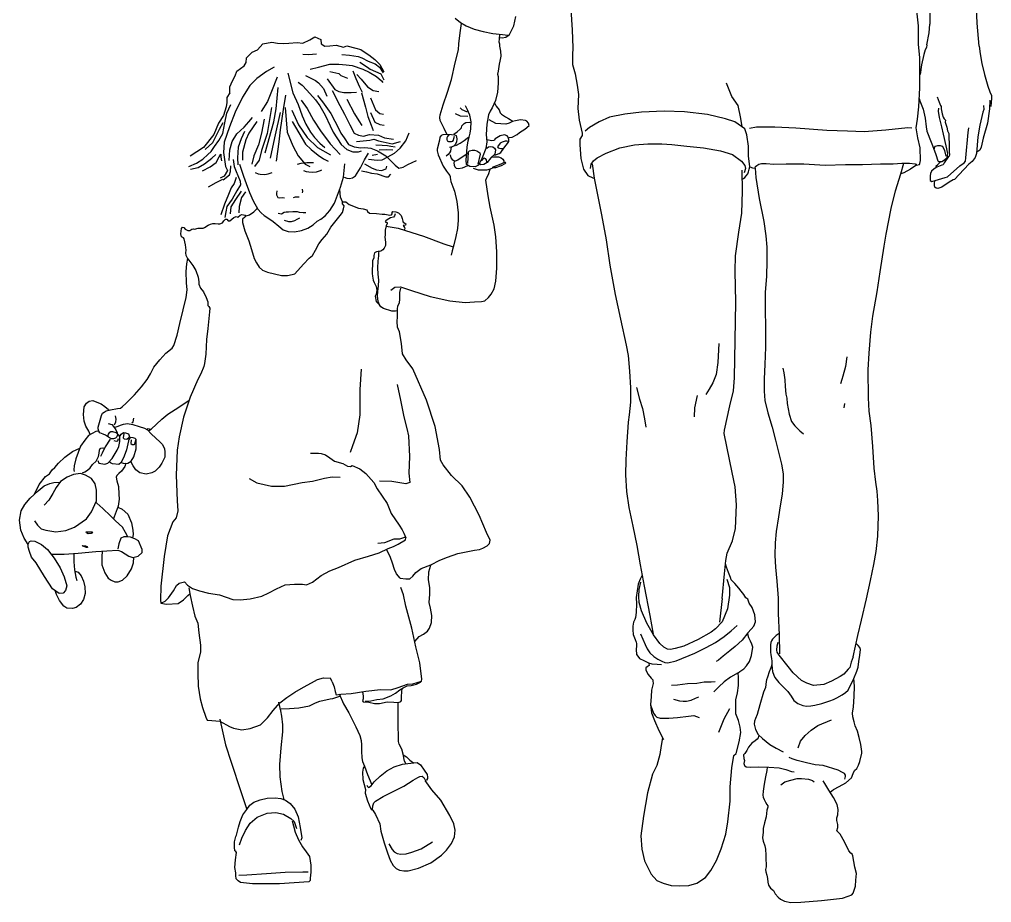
# Model space of a CAD drawing. Header units: millimetres. Extents: x -265 to 727, y -19 to 1698.
# Drawn here: x -265 to 727, y -19 to 882 of the extents above; entities that cross this region are included whole.
import ezdxf

# ---------------------------------------------------------------- set-up
doc = ezdxf.new("R2010")
doc.units = ezdxf.units.MM
doc.layers.add('ceco.net 119', color=7, linetype='Continuous')

msp = doc.modelspace()

# ---------------------------------------------------------------- linework, layer by layer
msp.add_line((53.88, 206.21), (52.05, 209.87))
at = {"layer": 'ceco.net 119'}
for p, q in [((652.15, 875.68), (650.44, 890.95)), ((652.31, 871), (652.15, 875.68)), ((652.15, 856.97), (652.31, 864.3)), ((652.31, 864.3), (652.31, 871)), ((653.71, 842.95), (652.15, 856.97)), ((653.71, 812.4), (653.71, 842.95)), ((652.47, 793.08), (653.71, 812.4)), ((651.37, 780.45), (652.47, 793.08)), ((649.98, 771.48), (651.37, 780.45))]:
    msp.add_line(p, q, dxfattribs=at)
for points in [[(653.73, 964.68), (658.44, 940.59), (661.63, 919.86), (663.58, 897.18), (663.75, 890.97), (663.88, 877.32)], [(714.28, 854.85), (712.07, 878.31), (711.59, 893.81), (708.46, 909.18), (705.1, 929.39), (702.81, 945.12), (702.6, 962.64)], [(303.97, 945.4), (303.31, 928.62), (300.53, 908.22), (298.44, 903.58), (297.51, 892.22), (298.9, 871.59), (299.37, 853.27), (299.13, 846.08), (299.13, 836.34), (301.69, 826.6), (303.77, 815.01), (305.4, 805.5), (304.47, 791.13), (306.09, 779.54), (308.88, 766.09), (309.11, 763.77), (306.56, 759.94), (306.56, 754.37), (307.71, 740.23), (310.27, 729.33), (314.91, 723.07), (320.01, 720.52), (321.17, 720.29)], [(179.26, 883.33), (184.77, 878.98), (190.53, 875.78), (198.59, 872.32), (207.81, 869.89), (217.92, 867.97), (227.65, 866.69), (233.15, 866.05), (234.56, 866.05), (239.17, 875.52), (241.35, 885.12)], [(170.69, 764.96), (168.2, 770.83), (165.73, 775.64), (164.2, 779.17), (163.61, 782.22), (164.08, 784.93), (167.14, 794.91), (171.61, 808.07), (175.6, 821), (179.36, 837.86), (182.77, 851.02), (183.24, 857.24), (184.3, 868.52), (185.71, 878.04)], [(660.85, 856.15), (663.28, 868.43), (663.88, 877.32)], [(-50.55, 807.37), (-50.61, 813.43), (-48.02, 819.39), (-45.05, 824.7), (-43.36, 829.36), (-36.11, 834.92), (-34.04, 838.29), (-33.78, 843.08), (-27.69, 848.64), (-22.38, 851.1), (-16.94, 857.32), (-7.75, 859.13), (-2.05, 857.96), (3.65, 857.71), (9.47, 858.09), (18.15, 858.48), (23.85, 857.83), (31.1, 861.46), (36.02, 864.57), (42.24, 861.59), (42.49, 857.32), (46.25, 854.86), (51.3, 855.25), (58.03, 855.89), (65.29, 853.95), (68.78, 855.25), (78.11, 852.92), (83.03, 851.49), (87.56, 848.38), (91.31, 846.05), (97.4, 841.14), (102.32, 836.35), (106.46, 828.71)], [(224.77, 867.07), (224.14, 862.06), (223.91, 859.24), (224.61, 857.13), (224.73, 854.78), (225.79, 849.72), (226.02, 844.55), (224.96, 839.74), (224.38, 836.45), (223.32, 829.4), (222.61, 826.22), (223.2, 823.87), (223.32, 817.18), (222.61, 808.01), (220.5, 799.43), (216.97, 791.91), (215.21, 788.62), (213.33, 784.86), (211.8, 775.35), (211.13, 764.88), (211.74, 757.17), (210.68, 750.6), (206.76, 741.01), (203.14, 733.35), (199.68, 731.62), (194.33, 732.12), (191.03, 734.18), (190.62, 738.46), (191.53, 751.96), (192.68, 758.46), (193.75, 761.92), (194.66, 766.03), (195.31, 770.4), (195.81, 777.64), (194.41, 784.39), (192.02, 789.99), (189.88, 793.94)], [(234.56, 866.05), (231.11, 863.62), (227.39, 862.98), (224.32, 863.48)], [(660.85, 856.15), (660.34, 853.69), (658.97, 851.3), (657.59, 846.24), (655.42, 835.96), (653.83, 825.9)], [(714.28, 854.85), (715.3, 847.03), (717.03, 837.19), (719.71, 825.97), (723.19, 813.96), (725.23, 808.24), (726.75, 804.49), (726.85, 801.65), (725.99, 793.48)], [(23.85, 846.57), (29.54, 846.44), (37.83, 847.09)], [(63.76, 846.44), (71.4, 845.54), (80.34, 844.37), (84.22, 842.95), (90.57, 839.58), (97.69, 836.73), (101.96, 833.37), (105.72, 827.8)], [(31.49, 831.56), (39.9, 833.63), (51.3, 836.6), (60.49, 836.6), (68.13, 835.96), (74.22, 835.18), (85.1, 831.43), (91.7, 828.45), (98.95, 823.79), (104.13, 819.52), (105.69, 817.83)], [(82.02, 838.42), (89.92, 833.63), (92.51, 831.3), (98.21, 828.97), (103.52, 826.51), (106.49, 820.68)], [(-5.24, 833.33), (-13.1, 829.14), (-23.18, 821.81), (-30.39, 814.87), (-37.85, 802.7), (-45.19, 787.51), (-50.82, 772.59), (-56.32, 756.97), (-57.23, 746.5), (-55.14, 731.97), (-53.17, 728.04), (-56.58, 722.41), (-60.51, 720.05)], [(8.68, 827.23), (13.6, 807.17), (19.04, 795.52), (23.19, 783.87), (26.94, 775.45), (31.73, 767.04), (35.75, 761.73), (41.06, 755.78), (46.5, 751.5)], [(26.59, 824.95), (36.95, 819.78), (39.93, 817.32), (45.11, 811.62), (48.48, 803.98)], [(51.46, 829.1), (60.52, 826.9), (62.59, 824.82), (69.59, 822.24)], [(75, 829.61), (77.98, 821.98), (81.73, 813.43), (84.58, 807.87)], [(79.12, 825.84), (83.34, 821.37), (89.8, 813.43), (95.76, 809.7), (101.47, 808.71)], [(-2.45, 823.35), (-8.02, 808.72), (-12.17, 798.49), (-18.51, 788.14)], [(19.17, 818.04), (23.06, 815.06), (27.98, 810.01), (36.78, 800.05), (41.06, 793.96), (46.63, 784.51), (51.68, 773.51), (54.91, 767.04), (63.07, 754.48), (68.64, 749.43), (74.86, 747.23), (80.68, 747.23), (83.79, 748.01)], [(48.87, 821.46), (56.64, 810.59), (60.52, 808.51), (65.7, 807.48), (73.08, 807.48), (78.52, 808)], [(472.35, 772.46), (471.09, 781.25), (468.29, 794.43), (461.86, 803.52), (456.26, 817.08)], [(-50.55, 807.37), (-53.7, 802.53), (-53.83, 797.42), (-54.35, 792.84), (-57.23, 784.07), (-62.21, 776.21), (-66.92, 764.82), (-77.53, 751.34), (-91.02, 742.57)], [(-14.63, 746.2), (-5.82, 777.65), (-3.36, 790.86), (-1.42, 812.73)], [(-2.84, 737.39), (-0.25, 757.33), (1.04, 769.5), (4.15, 790.21), (6.61, 804.97)], [(38.94, 804.51), (43.82, 798.23), (52.34, 786.08), (60.72, 770.44), (62.54, 766.26), (66.03, 761.37), (70.5, 754.53), (76.36, 752.02), (83.07, 751.32), (87.12, 751.46), (93.12, 750.9), (100.1, 748.25), (108.48, 742.94), (114.49, 737.08), (118.26, 733.59), (121.75, 730.38), (126.36, 731.36), (131.11, 734.01), (140.04, 738.34)], [(53.88, 809.67), (61.7, 794.32), (66.31, 785.52), (71.75, 774.49), (76.36, 766.26), (80.83, 764.02), (85.72, 763.19), (92, 764.86), (101.08, 764.16), (107.23, 761.51), (116.3, 759.97)], [(83.76, 807.44), (87.81, 792.5), (90.19, 783.01), (93.54, 774.35), (95.77, 768.91)], [(-92.46, 732.1), (-84.73, 735.5), (-78.19, 739.69), (-73.08, 744.4), (-69.54, 747.28), (-66.14, 752.52), (-61.82, 758.8), (-57.89, 765.87), (-55.66, 776.61), (-53.7, 786.69), (-49.51, 795.46)], [(22.18, 799.76), (28.46, 791.38), (34.75, 779.24), (42.01, 768.63), (51.78, 755.09), (62.12, 744.48)], [(68.81, 800.75), (76.45, 785.86), (80.98, 778.61), (84.22, 773.95)], [(92.78, 802.25), (97.99, 790.09), (102.46, 786.12), (106.19, 785.37)], [(219.42, 797.13), (221.29, 793.78), (224.18, 789.95), (225.16, 786.76), (226.82, 785.53), (230.69, 782.85), (233.87, 781.15), (238.09, 778.35)], [(653, 801.37), (653.75, 799.18), (655.13, 795.85), (656.91, 790.5), (658.94, 781.49), (660.24, 772.48), (660.89, 768.26), (662.11, 764.61), (663.89, 760.23), (666.57, 753.42), (669.9, 744.47), (671.93, 737.98), (672.82, 737.09), (676.07, 737.25), (678.91, 738.96), (681.43, 741.39), (682.16, 745.2), (680.53, 753.32), (677.85, 765.24), (675.99, 772.55), (673.63, 781.96), (672.66, 788.61), (672.99, 791.61)], [(671.3, 803.06), (673.25, 797.87), (674.87, 794.22), (675.36, 793.49), (675.36, 790.89), (676.41, 785.78), (677.55, 782.53), (678.36, 780.91), (679.82, 779.53), (679.58, 777.18), (680.39, 774.42), (681.04, 772.15), (681.93, 768.33), (683.23, 765.82), (683.39, 763.47), (683.48, 753.49), (683.64, 747.4), (683.8, 744.16), (683.64, 742.78), (682.91, 742.37), (678.35, 735.86), (677.29, 733.75), (676.15, 733.42), (671.12, 731.48), (668.12, 729.77), (665.68, 727.42), (664.39, 724.82), (664.06, 722.47), (664.06, 719.47), (664.22, 717.84), (666.02, 716.86)], [(718.71, 794.38), (719.11, 790.4), (718.06, 787.64), (714.89, 774.34), (712.94, 762.49), (711.4, 745.45), (710.02, 741.3), (706.93, 737.16), (703.61, 734.32), (693.95, 724.02), (689, 718.99), (687.78, 718.58), (683.56, 716.15), (675.93, 710.85), (672.11, 709.72), (670.24, 710.04), (669.11, 710.85), (668.62, 712.56), (668.54, 715.24), (668.94, 717.1)], [(725.04, 799.68), (724.64, 791), (722.85, 776.4), (718.22, 760.95), (716.11, 751.78), (715.05, 748.86), (711.97, 746.67)], [(-8.02, 792.41), (-12.55, 765.87), (-18.25, 748.53), (-20.84, 738.69), (-25.37, 731.96)], [(0.78, 787.23), (-4.52, 764.58), (-7.24, 751.76), (-9.32, 740.63)], [(5.83, 792.41), (8.04, 767.3), (13.73, 753.32), (19.04, 743.09), (26.17, 734.42), (30.96, 732.09)], [(12.54, 789.71), (19.38, 774.49), (28.46, 761.79), (38.8, 751.6), (52.06, 743.92)], [(92.78, 787.36), (97.25, 777.18), (102.46, 774.94), (106.93, 774.45)], [(179.34, 786.04), (184.44, 783.82), (192.27, 783.41)], [(184.61, 792.13), (186.17, 790.32), (191.69, 788.02)], [(475.03, 770.6), (464.85, 777.67), (455.19, 780.6), (437.08, 785.26), (413.45, 788.02), (392.57, 788.53), (369.63, 787.5), (352.55, 785.6), (337.03, 782.33), (326.33, 777.84), (316.33, 771.81), (312.19, 768.01)], [(-75.96, 749.38), (-67.84, 756.71), (-61.16, 770.19), (-57.49, 777.13)], [(-51.34, 738.12), (-50.68, 749.25), (-48.2, 757.49), (-43.61, 765.35), (-36.15, 772.16), (-31.3, 777.78), (-27.5, 781.97)], [(-22.91, 777.91), (-31.2, 766.26), (-34.18, 759.27), (-37.55, 746.71), (-37.81, 738.69)], [(-15.53, 780.37), (-18.25, 766.13), (-21.23, 754.35), (-26.15, 743.09), (-28.35, 734.55)], [(13.09, 777.91), (26.68, 755), (32.25, 749.3), (39.37, 743.74), (44.94, 739.85), (49.86, 737.65)], [(185.68, 771.55), (186.26, 773.77), (188.4, 776.08), (190.37, 776.98), (193.91, 777.48), (195.77, 777.07)], [(234.52, 761.85), (237.42, 762.18), (242.71, 764.8), (244.99, 766.86), (250.62, 770.14), (254.85, 774.04), (254.07, 776.16), (252.51, 778.5), (251.23, 778.89), (246.05, 779.78), (240.93, 778.61), (237.98, 777.94), (234.41, 776.27), (231.24, 775.16), (220.78, 775.96), (214.22, 779.81)], [(-35.6, 767.81), (-39.23, 760.18), (-42.21, 751.89), (-42.73, 740.89), (-42.47, 733.9)], [(90.75, 739.73), (99.68, 738.48), (104.71, 738.89), (110.58, 741.83), (117.28, 745.87), (123.15, 750.9), (129.01, 758.44), (132.36, 766.4)], [(165.5, 763.98), (167.23, 764.72), (170.61, 764.96), (175.55, 764.88), (178.68, 764.47), (180.24, 763.89), (181.23, 760.19), (180.66, 757.06), (179.34, 754.59), (178.27, 753.11), (176.21, 752.04), (173.57, 751.46)], [(173.65, 764.24), (172.07, 763.62), (171.39, 762.83), (170.94, 761.48), (170.83, 759.73), (171.34, 758.21), (172.41, 757.76), (175.62, 757.59), (177.03, 757.81), (177.59, 758.94), (177.93, 760.63), (178.83, 763)], [(177.86, 765.21), (181.31, 767.6), (184.61, 770.07), (185.68, 771.55)], [(234.02, 757.62), (233.97, 759.62), (233.3, 762.02), (232.35, 763.3), (229.84, 764.52), (225.39, 763.41), (220.1, 760.23), (219.02, 759.1)], [(479.96, 731.6), (478.78, 742.95), (478.92, 752.73), (477.11, 764.47), (475.03, 770.6)], [(479.79, 771.26), (487.04, 772.47), (505.5, 772.47), (527.23, 771.43), (558.8, 769.19), (579.84, 768.33), (596.75, 767.98), (619, 769.54), (641.25, 771.78), (645.39, 771.61)], [(650.27, 733.61), (653.18, 734.24), (653.76, 735.26), (654.49, 738.11), (653.86, 751.29), (651.72, 761.37), (649.98, 771.48)], [(666.02, 716.86), (679.58, 720.83), (681.93, 721.56), (694.35, 732.68), (699.06, 736.01), (700.11, 737.38), (700.68, 741.04), (703.03, 766.92), (703.68, 771.66)], [(78.6, 757.74), (92.14, 759.14), (96.19, 759.83), (100.94, 758.16), (105.97, 757.18), (115.19, 755.37), (123.71, 757.74)], [(98.29, 754.11), (104.71, 753.83), (110.16, 753.41), (113.65, 752.71), (118.26, 752.02)], [(165.5, 763.98), (163.86, 762.17), (163.2, 758.95), (161.14, 749.82), (161.06, 748.09), (162.04, 744.14), (167.23, 732.28), (170.61, 727.18)], [(180.16, 753.6), (184.36, 755.83), (188.48, 758.63), (191.69, 760.93), (193.01, 762)], [(211.53, 759.78), (216.64, 758.54), (219.02, 759.1)], [(219.93, 743.7), (224.44, 745.31), (226.11, 746.54), (229.12, 750.94), (233.85, 757.06), (234.02, 757.62), (232.18, 758.12), (230.29, 758.01), (227.28, 756.89), (225.22, 755.95), (222.44, 752.22), (223.1, 751.21), (225.89, 750.6), (228.23, 750.49)], [(317.4, 730.14), (318.03, 734.61), (320.59, 737.92), (324.16, 740.99), (333.61, 745.83), (347.52, 751.19), (362.45, 754.13), (375.86, 755.15), (390.15, 755.28), (400.62, 754.51), (415.81, 752.98), (432.91, 751.19), (450.27, 748), (462.27, 744.18), (471.46, 737.41), (474.9, 733.07), (475.8, 730.01), (474.39, 725.67)], [(-90.76, 729.35), (-83.03, 730.92), (-76.35, 734.71), (-69.02, 740.61), (-64.96, 744.27)], [(-78.58, 727.78), (-70.72, 731.83), (-64.7, 736.29), (-61.55, 742.05), (-59.72, 744.53), (-59.98, 741.78), (-59.07, 737.73)], [(65.93, 721.07), (68.72, 720.18), (71.63, 719.84), (74.42, 720.63), (77.77, 722.75), (82.8, 730.79), (86.82, 738.84), (90.85, 745.76)], [(94.8, 743.78), (99.96, 744.62)], [(115.6, 748.81), (109.6, 749.09), (101.92, 748.67)], [(175.26, 751.83), (174.81, 749.98), (174.48, 747.92), (173.66, 746.11), (172.26, 744.22), (170.11, 742.57)], [(174.23, 744.05), (174.89, 740.93), (176.29, 739.28), (177.86, 738.37), (180, 737.96), (182.22, 738.87), (192.51, 746.03)], [(193.91, 748.01), (192.76, 746.69), (191.86, 735.16)], [(193.91, 748.01), (196.88, 748.83), (199.1, 748.75), (201.49, 748.01), (204.7, 746.2), (204.95, 744.63), (202.56, 734.34)], [(211.57, 750.91), (213.37, 752.11), (215.3, 752.58), (217.77, 752.18), (219.44, 750.65), (220.44, 749.05), (219.84, 744.65), (215.64, 740.92), (211.91, 736.19), (208.51, 734.26), (205.57, 733.92), (204.09, 735.35)], [(668.52, 749.99), (668.68, 751.61), (669.66, 752.83), (672.17, 753.56), (674.36, 753.48), (676.31, 752.99), (677.45, 751.61), (678.67, 748.45), (680.13, 742.69)], [(-47.15, 739.17), (-46.23, 732.1), (-44.01, 726.86), (-42.43, 722.8), (-39.95, 717.3), (-39.68, 713.24), (-43.35, 707.22), (-48.33, 698.92), (-53.83, 691.45), (-54.88, 685.69), (-55.67, 680.2)], [(-40.67, 734.4), (-36.53, 722.12), (-33.97, 714.79), (-30.46, 705.54), (-26.9, 697.15), (-21.98, 688.46), (-18.82, 684.87), (-15.63, 682.1), (-10.92, 678.99), (-6.44, 676.09), (-0.79, 671.25), (3.79, 667.56), (9.04, 665.88), (15.52, 665.55), (22.67, 666.67), (28.82, 669.12), (34.3, 672.59), (38.43, 676.27), (42.23, 678.51), (46.59, 681.86), (51.4, 687.11), (56.09, 694.82), (62.46, 710.91), (65.25, 721.3), (66.82, 734.7)], [(18.51, 734.4), (22.17, 735.52), (27.92, 736.15), (34.62, 736.15)], [(86.98, 734.71), (94.52, 730.38), (98.99, 728.56), (104.29, 727.87), (109.04, 729.82), (109.46, 732.61)], [(178.59, 737.23), (178.03, 735.84), (178.22, 733.43), (179.15, 731.77), (180.54, 730.56), (182.58, 730.1), (186.75, 730.84), (192.21, 733.16)], [(206.11, 737.85), (208.97, 740.98), (210.11, 740.32), (211.04, 738.92), (211.37, 736.59)], [(216.89, 741.76), (218.88, 742.13), (221.75, 742.13), (223.74, 742.05), (226.25, 740.95), (227.87, 739.69), (228.91, 737.78), (228.89, 736.11), (230.38, 736.62), (231.17, 735.82), (230.01, 734.9), (226.18, 732.91), (220.43, 730.7), (218.07, 730.7), (217.48, 731.51), (219.17, 732.1), (226.47, 734.9), (228.89, 736.11)], [(319.08, 734.9), (321.17, 720.29), (328.56, 682.7), (333.6, 657.41), (337.17, 631.42), (342.7, 601.53), (348.06, 576.35), (353.75, 549.71), (355.86, 539.31), (357.45, 523.38), (358.47, 506.19), (358.25, 491.62), (356.88, 478.76), (355.97, 471.36), (354.48, 451.27), (353.46, 432.72), (353.11, 417.35), (354.14, 400.55), (356.53, 384.16), (360.75, 365.15), (364.84, 345.35), (368.04, 325.71), (372.37, 303.85), (377.95, 273.97)], [(472.43, 719.32), (473.73, 719.94), (474.96, 720.99), (476.38, 722.47), (477.93, 724.63), (478.67, 726.72), (479.59, 729.5), (479.96, 731.6), (482.74, 730.86), (485.21, 730.3), (485.7, 730.55), (485.89, 732.15), (487.12, 733.26), (489.34, 734.62), (492.18, 735.17), (496.81, 735.05), (504.64, 734.5), (517.17, 734.74), (535.25, 734.87), (557.09, 733.39), (577.73, 734), (595.01, 734.25), (613.33, 734.86), (626.52, 734.96), (635.2, 735.35), (643.24, 735.35), (648.86, 734.67), (650.03, 734.38), (650.27, 733.61), (649.49, 733.03), (644.16, 729.54), (637.23, 725.62), (634.38, 724.59)], [(585.52, 231.87), (590.35, 253.41), (594.15, 269.28), (599.13, 290.93), (603.23, 309.81), (606.8, 326.1), (609.05, 339.18), (610.7, 354.76), (611.37, 375.8), (610.77, 391.39), (610.11, 400.8), (608.72, 410.11), (607.01, 424.24), (605.62, 446.46), (603.84, 467.73), (601.85, 482.49), (601.19, 495.89), (601.06, 524.46), (601.85, 541.63), (603.7, 563), (605.82, 579.24), (609.98, 604.05), (613.22, 624.58), (617.38, 650.71), (619.23, 663.06), (624.38, 689.32), (628.68, 707.15), (634.37, 724.56), (637.15, 735.35)], [(670.5, 731.12), (670.31, 732.71), (671.61, 733.76), (675.23, 737.21)], [(-57.49, 718.48), (-51.08, 723.46), (-49.9, 727.12), (-49.51, 732.88)], [(-24.92, 726.03), (-21.73, 724.63), (-19.63, 724.33), (-14.94, 724.03), (-11.65, 724.63), (-7.36, 726.03)], [(24.67, 728.02), (27.27, 727.12), (30.16, 726.73), (33.36, 726.33), (37.75, 726.83), (41.84, 728.12), (43.14, 728.72)], [(83.62, 727.59), (88.93, 726.61), (94.1, 725.35), (99.68, 724.51), (108.48, 721.58), (111.42, 721.44), (113.79, 724.24)], [(170.61, 727.18), (172.48, 724.52), (173.91, 722.93), (174.29, 721.95), (174.29, 720.74), (175.05, 716.67), (176.86, 711.46), (178.75, 706.78), (180.94, 696.44), (182.29, 684.82), (182.43, 677.47), (181.6, 668.95), (180.01, 660.57), (178.05, 652.34), (176.31, 646.06), (175.33, 641.69)], [(192.21, 733.16), (192.3, 733.38)], [(218.07, 730.7), (215.2, 729.36), (211.31, 728.52), (203.15, 728.34), (198.05, 730.1)], [(211.61, 721.01), (213.32, 724.07), (215.08, 729.33)], [(451.75, 291.43), (454.14, 316.59), (455.51, 329.9), (457.11, 337.42), (462.46, 350.05), (465.42, 362.57), (466.37, 386.9), (465.23, 405.11), (462.16, 420.02), (456.69, 446.54), (454.07, 459.81), (454.41, 463.22), (459.76, 487.8), (463.52, 503.06), (464.54, 516.6), (465.11, 554.8), (465.79, 593.78), (465.11, 625.42), (465.34, 640.79), (468.76, 664.98), (472.06, 684.44), (472.62, 706.9), (472.28, 728.42)], [(485.7, 730.55), (486.27, 720.74), (489.67, 699.38), (494.32, 675.85), (496.49, 661.45), (497.57, 649.85), (497.42, 635.6), (497.26, 620.28), (495.93, 603.66), (495.61, 588.05), (496.15, 566.03), (496.15, 547.87), (495.39, 530.08), (494.63, 515.44), (494.74, 502.86), (495.51, 493.37), (498.33, 480.9), (502.88, 466.15), (506.46, 452.74), (509.44, 440.73), (512.42, 428.3), (513.62, 422.42), (514.04, 418.07), (514.13, 410.24), (513.19, 397.77), (511.14, 385.68), (509.26, 374.72), (507.04, 359.55), (505.94, 348.06), (505.77, 335.02), (506.45, 323.27), (507.73, 308.91), (508.92, 291.79), (509.09, 275.91), (510.2, 254.1), (510.45, 234.76)], [(-72.3, 711.22), (-64.44, 715.67), (-57.89, 719.21)], [(-44.27, 720.78), (-46.11, 714.89), (-49.25, 710.31), (-52.13, 703.63), (-56.06, 693.55), (-59.99, 682.68)], [(199.13, 593.91), (206.28, 594.45), (209.76, 595.17), (213.43, 598.35), (215.95, 601.95), (219.02, 607.24), (220.7, 615.22), (221.78, 628.5), (221.92, 645.16), (220.96, 660.36), (219.16, 672.31), (215.02, 690.65), (212.91, 702.3), (210.75, 718.25), (211.61, 721.01)], [(-49.9, 683.86), (-49.12, 690.8), (-44.67, 698.52), (-38.64, 706.9)], [(-34.71, 706.38), (-38.64, 700.62), (-41.26, 691.19), (-41.39, 684.91)], [(-2.57, 707.17), (-3.07, 704.68), (-2.87, 703.18), (-1.67, 700.39), (-0.17, 700.19), (2.82, 700.59), (5.01, 700.29)], [(23.08, 708.87), (23.38, 706.47), (23.18, 705.18)], [(64.33, 696.04), (62.4, 700.78), (61.58, 708.68)], [(-34.08, 681.61), (-35.43, 680.42), (-37.73, 678.52), (-37.73, 674.8), (-35.43, 666.32), (-31.15, 656.1), (-28.45, 647.31), (-25.67, 638.16), (-23.53, 633.89), (-20.68, 629.37), (-17.35, 626.2), (-12.04, 624.22), (2.07, 620.97), (8.25, 621.05), (12.93, 622), (15.7, 622.48), (24.62, 632.55), (30.25, 638.65), (33.66, 641.34), (36.91, 646.73), (40.31, 653.23), (43.72, 657.66), (48.4, 662.97), (52.52, 670.1), (61.88, 682.09), (64.25, 685.18), (65.36, 688.75), (65.92, 692), (64.33, 694.14), (64.33, 696.04), (67.66, 695.88), (71.29, 693.22), (80.85, 689.63), (85.53, 688.84), (89.21, 687.84), (89.91, 686.15), (91.9, 684.56), (99.17, 684.26), (104.85, 683.46), (107.74, 683.36), (112.71, 682.41), (114.23, 682.75), (114.96, 683.68), (115.01, 685.2), (115.74, 686.32), (118.82, 685.93), (121.66, 684.95), (124.25, 681.97), (125.13, 678.99), (125.91, 676.4), (126.12, 675.32), (127.88, 674.39), (128.95, 673.51), (128.51, 672.19), (126.22, 671.8), (127.73, 669.99), (128.12, 668.62), (127.54, 667.84), (127.17, 667.26)], [(14.3, 700.49), (16.29, 701.09), (18.39, 701.09), (20.08, 700.99)], [(-34.08, 681.61), (-30.41, 682.75), (-26.23, 685.72), (-23.15, 689.02), (-22.65, 689.64)], [(-1.27, 684.33), (2.02, 683.83), (4.82, 685.43), (7.01, 685.92), (9.41, 685.82), (13.6, 686.32), (15.19, 686.22), (17.99, 686.02), (20.28, 685.53), (24.18, 685.23), (26.97, 685.23)], [(-93.34, 638.01), (-94.22, 639.41), (-95.1, 641.43), (-95.45, 644.15), (-95.19, 646.7), (-95.89, 652.05), (-97.21, 658.28), (-98, 659.16), (-100.02, 660.38), (-100.81, 663.37), (-100.1, 668.9), (-98.96, 670.3), (-97.56, 669.69), (-96.15, 668.28), (-93.34, 666.7), (-91.41, 666.88), (-89.31, 668.11), (-87.81, 668.63), (-86.58, 668.19), (-82.9, 669.07), (-80.79, 669.16), (-77.72, 669.16), (-76.4, 669.95), (-72.89, 672.14), (-70.35, 673.37), (-68.06, 673.99), (-65.61, 673.9), (-62.45, 673.46), (-60.87, 673.63), (-58.23, 674.77), (-56.83, 676.53), (-55.16, 678.29), (-53.84, 678.37), (-52.26, 676.79), (-50.77, 676.71), (-46.65, 679.95), (-44.19, 681.18), (-42.52, 680.57), (-40.24, 682.32), (-38.39, 683.11), (-35.15, 682.58), (-34.08, 681.61)], [(4.92, 677.25), (9.41, 675.95), (12.2, 675.85), (15.79, 676.95), (17.99, 678.44), (20.88, 679.84)], [(117.95, 683.77), (117.37, 681.92), (116.54, 680.55), (113.26, 679.67), (109.98, 677.81), (108.76, 676.83), (107.93, 675.61), (108.57, 675.17), (109.98, 675.12), (110.08, 673.9), (109.01, 671.6), (108.08, 667.3), (108.08, 662.32), (107.74, 659.97), (108.42, 654.81), (108.17, 651.39), (106.8, 648.8), (105.43, 647.24), (103.38, 645.87), (100.79, 645.28), (99.18, 644.99), (97.02, 643.92), (96.34, 641.37), (96.29, 638.93), (95.02, 635.73), (95.12, 631.58), (94.73, 626.93), (94.58, 622.92), (94.92, 620.04), (95.65, 616.23), (96.83, 613.83), (97.81, 611.83), (98.73, 609.53), (99.47, 605.89), (98.73, 601.74), (97.71, 599.73)], [(108.95, 671.32), (121.07, 669.09), (135.27, 664.81), (147.05, 661.06), (167.94, 653.03), (177.44, 650.13)], [(100.2, 600.13), (100.3, 604.52), (101.18, 610.39), (101.42, 615.96), (100.64, 622.27), (100.3, 628.84), (100.64, 635.59), (101.28, 640.86), (101.48, 643.99), (101.85, 645.52)], [(-174.71, 469.71), (-171, 468.87), (-169.48, 466.67), (-167.12, 463.39), (-165.52, 460.44), (-165.35, 458.5), (-165.86, 456.31), (-167.29, 454.79), (-169.4, 454.12), (-171.51, 454.37), (-174.63, 455.89), (-177.49, 458.08), (-179.86, 459.09), (-183.4, 460.44), (-184.41, 461.87), (-185.17, 464.31), (-185.17, 466.17), (-183.82, 470.97), (-181.79, 478.14), (-180.45, 480.24), (-178.76, 481.59), (-176.74, 482.86), (-172.52, 483.87), (-165.27, 485.13), (-162.15, 485.64), (-160.38, 486.73), (-156.42, 490.69), (-147.8, 499.27), (-140.71, 507.11), (-134.98, 514.78), (-131.69, 520.59), (-128.07, 527.25), (-122.08, 534.67), (-115.93, 541.5), (-109.52, 546.64), (-107.83, 549.5), (-104.35, 559.92), (-101.66, 571.89), (-98.37, 585.88), (-95.16, 598.36), (-94.07, 606.36), (-94.74, 613.3), (-95.25, 625.1), (-94.49, 632.94), (-93.39, 638.09)], [(-93.34, 638.01), (-88.28, 631.1), (-85.41, 625.88), (-82.93, 619.1), (-82.15, 614.4), (-82.41, 612.05), (-80.58, 607.87), (-77.44, 604.22), (-74.7, 598.34), (-73, 594.04), (-73.14, 590.25), (-72.09, 589.08), (-71.18, 587.51), (-71.31, 583.85), (-72.99, 566.81), (-74.43, 555.46), (-75.08, 540.71), (-76.39, 530.92), (-77.04, 527.92), (-80.31, 520.61), (-83.31, 514.73), (-91.02, 496.63), (-98.07, 476.27), (-102.25, 456.17), (-104.34, 442.59), (-105.38, 417.06), (-104.34, 390.96), (-103.82, 380.9), (-105.25, 373.46), (-108.91, 369.68), (-114.13, 355.32), (-117.66, 334.18), (-120.92, 303.95), (-121.44, 289.72), (-121.18, 286.59), (-116.74, 288.42), (-113.35, 291.94), (-107.99, 299.25), (-105.12, 304.47), (-102.25, 306.95), (-96.76, 308.13), (-93.89, 304.73), (-88.67, 301.47), (-81.48, 298.99), (-72.34, 296.9), (-61.12, 295.07), (-47.41, 290.24), (-39.96, 289.85), (-30.04, 291.03), (-18.03, 293.51), (-10.71, 297.16), (-3.14, 301.21), (6, 305.12), (15.53, 306.04), (23.5, 305.78)], [(113.84, 605.92), (117.86, 608.87), (123.48, 609.4), (134.73, 605.65), (153.74, 599.5), (173.83, 594.95), (189.63, 593.34), (199.13, 593.91)], [(123.39, 312.02), (129, 311.24), (132.92, 311.37), (136.18, 313.98), (139.32, 317.77), (144.67, 321.81), (154.46, 325.73), (163.86, 330.56), (171.44, 333.3), (182.01, 337.21), (199.25, 340.48), (204.34, 341.39), (207.47, 342.57), (212.04, 344.92), (214.26, 347.39), (214.92, 350.79), (211.29, 358.7), (203.71, 376.19), (194.31, 394.73), (186.48, 406.21), (175.64, 416.92), (167.15, 427.62), (164.28, 432.32), (163.22, 443.36), (158.91, 466.72), (150.03, 493.61), (136.17, 525.78), (129.51, 534.91), (125.73, 540.79), (124.55, 551.49), (122.59, 563.37), (120.64, 568.33), (120.24, 574.01), (120.5, 578.71), (120.5, 582.1), (120.5, 586.8), (120.76, 589.54), (122.46, 593.33), (122.98, 596.46), (122.98, 600.64), (122.85, 603.51), (123.9, 607.95), (123.94, 608.08)], [(97.71, 599.73), (98.85, 594.41), (102.09, 591.11)], [(120.5, 584.97), (118.54, 584.45), (114.63, 584.45), (106.14, 587.19), (103.4, 589.02), (102.09, 591.11), (100.92, 594.24), (100.2, 600.13)], [(448.6, 551.36), (447.41, 532.14), (445.62, 519.97), (442.28, 511.49), (438.69, 505.05), (435.23, 499.56)], [(579.14, 538), (577.77, 527.89), (574.92, 518.28), (573.94, 514.65), (572.66, 510.23)], [(513.68, 526.42), (514.85, 521.71), (515.93, 514.55), (516.23, 507.49), (516.72, 499.64), (517.9, 495.61), (518.19, 490.32), (520.25, 479.39), (522.71, 471.74), (525.94, 467.32), (531.05, 462.32), (535.07, 459.47)], [(83.28, 525.19), (82.13, 504.64), (82.13, 478.67), (79.28, 460.41), (74.42, 446.99), (72.14, 440.43)], [(120.11, 509.78), (123.53, 493.51), (126.96, 476.67), (130.1, 464.69), (131.81, 457.27), (132.66, 436.03), (131.96, 419.22), (132.94, 409.55), (128.88, 408.29), (114.86, 410.67), (102.25, 410.95)], [(364.47, 506.57), (367.65, 494.54), (370.55, 485), (372.63, 474.5), (373.87, 466.07)], [(426.41, 498.27), (423.78, 485.97), (423.23, 476.71)], [(-193.13, 458.54), (-194.66, 462.12), (-197.63, 467.13), (-199.47, 472.23), (-199.98, 478.88), (-199.16, 486.84), (-197.02, 490.62), (-194.36, 492.57), (-190.58, 493.49), (-187.92, 492.46), (-181.89, 489.91), (-178.11, 487.36), (-174.53, 484.09), (-174, 483.51)], [(-133.53, 462.39), (-131, 464.24), (-125.61, 469.05), (-120.04, 474.19), (-113.8, 479.41), (-102.76, 486.58), (-92.01, 493.76)], [(576.59, 490.12), (576.2, 485.8)], [(-168.3, 468.56), (-167.07, 471.62), (-166.76, 474.28), (-167.17, 477.75)], [(-168.69, 465.84), (-165.49, 466.94), (-161.36, 468.54), (-159.25, 469.3), (-155.12, 469.72), (-149.81, 468.96), (-143.06, 466.86), (-137.58, 465.17), (-134.8, 463.32), (-130.92, 459.19), (-121.73, 450.76), (-119.71, 448.65), (-117.34, 444.44), (-116.92, 440.73), (-117.01, 435.42), (-119.96, 429.35), (-122.83, 425.44), (-126.79, 421.06), (-130.25, 419.46), (-135.98, 418.11), (-142.39, 419.55), (-146.6, 422.49), (-149.3, 426.79), (-151.82, 431.18)], [(-150.82, 470.4), (-149.29, 471.62), (-148.67, 475.3)], [(-184.5, 462.16), (-187.41, 461.78), (-191.3, 459.74), (-194.77, 457.49), (-198.76, 452.89), (-203.05, 446.66), (-205.5, 440.43), (-207.96, 433.79), (-209.59, 426.63), (-210, 422.55), (-209.59, 420.91)], [(-185.5, 432.25), (-184.29, 429.49), (-178.14, 428.39), (-175.18, 429.32), (-170.63, 434.21), (-165.57, 442.81), (-163.97, 446.52), (-163.04, 451.57), (-162.96, 456.71), (-164.14, 458.4), (-165.37, 458.68)], [(-175.18, 456.74), (-174.59, 458.93), (-172.99, 460.96), (-171.98, 461.63), (-170.46, 461.71), (-167.01, 460.53), (-165.91, 459.52)], [(-162.45, 457.14), (-161.53, 459.07), (-160.18, 459.92), (-159.25, 460.59), (-157.06, 460.25), (-154.19, 459.33), (-153.26, 457.39), (-154.02, 452.16), (-156.21, 442.89), (-158.58, 436.49), (-161.53, 429.91), (-163.8, 428.14), (-170.46, 428.56), (-172.57, 429.66), (-173.9, 430.7)], [(-158.79, 459.57), (-159.4, 455.38), (-158.38, 454.15), (-155.83, 453.95), (-153.89, 455.58)], [(-135.18, 464.88), (-133.14, 464.57), (-131.81, 463.96)], [(-172.82, 453.85), (-177.88, 446.01), (-180.83, 439.44), (-182.52, 436.06)], [(-169.11, 452.52), (-166.56, 451.7), (-164.82, 452.21), (-164.21, 454.46)], [(-161.53, 429.91), (-159.67, 429.24), (-157.31, 429.15), (-154.61, 429.49), (-151.24, 431.43), (-148.71, 435.98), (-146.18, 444.16), (-146.18, 453.43), (-147.19, 454.44), (-149.39, 455.37), (-151.66, 455.45), (-153.01, 454.61), (-153.81, 453.63)], [(-151.23, 453.33), (-151.53, 449.45), (-150.31, 448.33), (-148.37, 448.33), (-147.75, 448.94), (-146.63, 453.03)], [(-229.42, 425), (-225.64, 429.49), (-219.2, 435.52), (-211.23, 441.14), (-203.86, 444.6)], [(-201, 419.63), (-198.47, 420.48), (-195.94, 422.33), (-193.32, 424.77), (-190.71, 427.98), (-186.93, 431.45), (-184.69, 436.1), (-183.89, 439.65), (-183.71, 442.73), (-182.95, 444.24), (-182.19, 444.67), (-180.25, 444.92), (-178.63, 444.33)], [(31.71, 439.51), (39.7, 439.51), (42.72, 439.2), (47.09, 437.85), (51.31, 434.83), (56.28, 431.52), (64.87, 429.11), (69.55, 426.4), (72.56, 426.1), (74.37, 426.85), (81.91, 423.69), (88.24, 419.01), (96.38, 409.82), (99.69, 403.19), (109.94, 388.28), (114.16, 377.88), (122.15, 366.28)], [(-156.7, 429.23), (-157.89, 426.06), (-161.3, 421.36), (-163.78, 418.8), (-165.92, 416.92), (-166.69, 415.21), (-165.83, 411.45), (-164.12, 405.56), (-163.86, 397.92), (-163.6, 392.71), (-164.72, 385.62), (-166.68, 380.15), (-168.56, 374.6), (-169.45, 372.66)], [(-249.88, 370.67), (-247.01, 366.17), (-243.32, 362.34), (-238.54, 361.11), (-228.29, 359.47), (-217.9, 360.7), (-209.15, 364.25), (-196.85, 372.59), (-191.93, 379.83), (-186.87, 391.03), (-186.87, 401.96), (-188.24, 408.25), (-191.79, 413.85), (-197.94, 417.13), (-203, 418.77), (-210.11, 417.67), (-216.53, 415.21), (-223.37, 410.7), (-227.74, 404.56), (-231.16, 398.55), (-235.39, 391.71), (-240.04, 386.39)], [(-249.86, 397.84), (-245.3, 407.62), (-238.64, 415.72), (-234.59, 418.5), (-231.81, 422.46), (-229.42, 425)], [(-256.34, 346.56), (-260.66, 352.7), (-263.95, 361.05), (-265.38, 371.25), (-263.61, 380.78), (-259.9, 387.36), (-254.5, 393.68), (-246.32, 401.01), (-239.99, 406.16), (-234.26, 408.6), (-230.3, 409.53), (-224.22, 409.95), (-223.91, 409.94)], [(-31.02, 413.84), (-23.08, 409.28), (-8.21, 406.07), (5.14, 406.07), (23.22, 409.61), (33.7, 411.13), (46.03, 414.17), (53.8, 415.53), (61.91, 415.02)], [(-233.34, 336.6), (-219.59, 336.42), (-205.33, 337.45), (-187.3, 339.17), (-164.97, 340.54), (-161.19, 339.17), (-153.63, 334.36), (-149.68, 333.16), (-144.19, 334.36), (-140.07, 338.31), (-140.07, 341.4), (-143.84, 350.16), (-147.45, 352.22), (-151.92, 353.93), (-154.66, 354.28), (-157.07, 358.57), (-160.33, 364.06), (-167.2, 370.42), (-172.53, 375.74), (-180.26, 383.29), (-186.27, 388.62), (-187.54, 389.56)], [(-165.07, 384.64), (-160.44, 382.29), (-154.8, 377.42), (-151.13, 368.62), (-149.51, 360.85), (-149.25, 356.75), (-149.85, 353.14)], [(122.15, 366.28), (125.3, 361.32), (126.97, 358.12), (128.92, 353.25)], [(-154.66, 354.28), (-158.96, 354.28), (-161.88, 352.9), (-163.77, 347.24), (-164.8, 341.92)], [(23.5, 305.78), (27.72, 305.38), (33.85, 307.89), (42.48, 314.71), (51.53, 319.44), (60.44, 323.05), (77, 330.29), (91.06, 334.33), (101.78, 337.8), (110.96, 342.26), (116.39, 344.48), (121.26, 346.85), (128.78, 351.3), (128.92, 353.25), (127.53, 353.53), (122.38, 351.86), (116.67, 351.86), (107.34, 348.24), (100.52, 347.54)], [(-180.85, 339.57), (-181.13, 333.77), (-181.13, 325.52), (-178.1, 317.64), (-174.7, 311.94), (-171.91, 310), (-167.91, 308.31), (-164.51, 308.18), (-160.03, 309.88), (-155.3, 314.49), (-151.05, 321.4), (-149.11, 327.83), (-148.56, 333.41)], [(123.39, 312.02), (119.31, 316.38), (117.5, 320.97), (115.42, 327.23), (113.47, 333.07), (109.38, 341.49)], [(-209.7, 337.14), (-210.03, 328.83), (-209.18, 320.68), (-207.99, 313.03), (-206.97, 309.55)], [(-208.87, 318.68), (-207.57, 318.89), (-205.61, 318.04), (-202.21, 314.39), (-200.09, 308.95), (-198.47, 303.26), (-198.3, 296.45), (-200, 290.33), (-203.15, 285.57), (-207.65, 282.01), (-211.14, 281.24), (-216.92, 281.33), (-220.23, 283.45), (-224.57, 289.31), (-227.71, 295.51), (-229.04, 299.49)], [(138.08, 247.4), (142.45, 252.5), (147.02, 254.98), (151.07, 257.98), (153.29, 260.86), (155.25, 266.73), (155.64, 274.04), (154.07, 281.35), (152.76, 287.09), (153.42, 295.71), (153.42, 302.62), (151.98, 310.19), (152.37, 318.42), (154.46, 325.47), (154.54, 325.77)], [(391.1, 149.1), (389.72, 141.25), (388.22, 132), (385.27, 120.72), (380.61, 112.01), (375.71, 92.87), (371.71, 69.13), (369.03, 49.24), (369.92, 35.44), (372.75, 23.57), (379.29, 10.02), (385.37, 3.64), (391.76, 0.97), (399.92, -1.41), (408.09, -2), (418.03, -1.41), (426.05, 0.97), (434.95, 6.61), (440.3, 13.58), (446.24, 23.82), (450.84, 35.99), (455.59, 50.68), (457.67, 63.44), (460.19, 84.66), (460.04, 99.2), (461.85, 118.42), (463.78, 131.04), (466.3, 132.97), (469.12, 145.14), (470.9, 154.48), (470.31, 160.12), (468.53, 166.8), (466, 173.48), (465.85, 188.02), (467.63, 195.14), (468.52, 202.62), (468.52, 210.71), (468.15, 215.3), (469.97, 216.75), (474.05, 219.67), (476.75, 222.58), (479.74, 227.1), (481.71, 233.14), (483.1, 241.55), (482.3, 244.76), (480.84, 247.82), (479.09, 251.1), (477.92, 254.81), (478.07, 256.27), (481.57, 259.84), (484.04, 263.19), (485.79, 267.63), (485.06, 274.55), (482.37, 282.01), (479.6, 286.67), (478.14, 290.75), (476.17, 292.13), (473.99, 295.27), (471.44, 298.76), (468.74, 301.9), (464.94, 306.51), (461.15, 310.3), (460.43, 312.77), (458.24, 317.87), (456.34, 323.12), (455.19, 326.74)], [(370.14, 315.11), (368.25, 311.18), (366.15, 305.98), (365.06, 299.11), (364.23, 292.24), (364.39, 285.7), (363.97, 276.98), (363.47, 272.04), (362.72, 269.86), (361.54, 267.01), (360.87, 262.9), (360.87, 259.21), (361.21, 254.68), (363.22, 249.59), (364.14, 246.74), (364.47, 245.31), (364.31, 242.88), (363.97, 239.2), (364.56, 234.17), (365.73, 232.49), (367.41, 230.14), (371.77, 227.96), (376.63, 225.62), (376.88, 224.86), (377.3, 223.02), (375.37, 221.68), (373.87, 220.5), (374.03, 218.66), (375.04, 216.06), (376.46, 213.88), (379.4, 209.94), (381.08, 208.43), (381.16, 207.43), (381.41, 204.41), (379.9, 197.62), (379.32, 191.17), (378.81, 182.74), (379.82, 174.77), (382.75, 166.81), (387.28, 156.75), (391.89, 147.53)], [(456.71, 310.88), (459.26, 302.43), (459.48, 294.85), (457.36, 280.65), (451.81, 267.58), (445.25, 260.44), (440.66, 257.09), (427.25, 249.3), (412.68, 242.59), (403.79, 240.12), (399.05, 239.39), (395.99, 239.75), (392.49, 241.57), (388.26, 245.51), (381.92, 254.1), (374.93, 266.2), (369.44, 278.75), (367.03, 287.2), (366.67, 293.18), (367.32, 300.53), (369, 307.82)], [(-92.32, 302.25), (-91.02, 294.42), (-88.67, 283.59), (-86.45, 273.15), (-83.18, 266.23), (-82.39, 256.37), (-80.56, 243.84), (-80.69, 236.53), (-83.3, 226.09), (-83.3, 215.13), (-83.04, 201.94), (-80.94, 188.98), (-78.46, 180.1), (-75.2, 170.18), (-73.63, 167.18), (-69.06, 166.66), (-60.83, 166.01), (-51.04, 160.53), (-46.86, 158.83), (-38.51, 157.13), (-30.02, 158.57), (-19.44, 162.35), (-12.26, 169.66), (-6.25, 177.1), (0.27, 184.8), (7.46, 190.42), (15.68, 195.64), (24.43, 200.86), (32.66, 205.3), (38.92, 208.69), (44.8, 210.26), (52.05, 209.87)], [(53.88, 206.21), (55.71, 201.12), (56.75, 196.43), (57.93, 193.16), (62.5, 193.55), (73.2, 194.47), (88.22, 196.69), (102.98, 198.38), (113.55, 198.12), (121.12, 200.6), (130.79, 203.73), (136.01, 204.13), (145.02, 206.87), (145.28, 208.83), (143.19, 225.53), (139.27, 241.98), (135.1, 260.91), (129.13, 283.31), (126.78, 295.18), (124.04, 302.49)], [(-121.18, 286.59), (-115.43, 285.55), (-103.29, 286.07), (-97.94, 289.98), (-93.63, 294.42), (-91.15, 296.51)], [(451.75, 291.43), (449.02, 267.2)], [(377.95, 273.97), (381.43, 254.96)], [(444.98, 246.37), (453.95, 252.43), (461.22, 258.33), (467.12, 263.85)], [(368.52, 255.12), (373.31, 244.25), (375.24, 240.01), (378.19, 235.78), (382.24, 232), (386.3, 229.33), (390.26, 227.4), (393.39, 226.02), (396.52, 225.74), (405.09, 227.58), (423.98, 235.59), (435.4, 241.3), (444.98, 246.37)], [(478.07, 256.27), (472.28, 248.93), (465.09, 242.4), (459.57, 237.79), (452.93, 232.36), (448.23, 228.49), (445.84, 226.92)], [(510.12, 255.68), (507.15, 253.39), (504.97, 251.43), (503.4, 249.64), (502.36, 247.96), (501.72, 246.24), (501.11, 244.1), (501.08, 236.67), (501.61, 233.67), (502.36, 230.03), (502.5, 227.39), (502.65, 223.95), (501.58, 220.67), (500, 216.52), (498.04, 211.09), (497.04, 208.33), (496.78, 206.47), (496.01, 200.58), (493.96, 195.71), (490.3, 182.82), (487.67, 172.89), (486.07, 168.85), (484.85, 166.16), (484.66, 163.14), (485.88, 157.7), (488.64, 152.6), (493.13, 148.31), (500.56, 142.48), (507.11, 138.63), (514.09, 134.78)], [(585.52, 231.87), (583.69, 226.19), (582.24, 221.04), (580.47, 219.1), (576.2, 214.19), (572.33, 211.61), (563.55, 207.02), (555.81, 203.64), (544.94, 202.35), (538.4, 204.76), (532.69, 207.69), (524.28, 215.59), (519.09, 221.86), (510.11, 233.56), (508.19, 236.49), (507.85, 238.52), (508.13, 243.15), (509.04, 246.59)], [(562.02, 93.84), (565.55, 96.23), (571.43, 99.46), (578.12, 103.16), (583.92, 108.32), (585.69, 112.67), (586.82, 115.65), (589.32, 117.9), (590.93, 121.28), (592.54, 124.99), (594.31, 133.37), (594.39, 135.14), (593.44, 142.19), (591.82, 149.36), (590.13, 155.97), (587.8, 161.44), (586.59, 165.31), (585.22, 170.38), (585.06, 174.17), (585.78, 180.61), (586.67, 191.44), (586.83, 201.83), (586.35, 209.65), (589.25, 217.01), (590.54, 221.2), (591.43, 227.08), (592.4, 233.52), (593.12, 239.4), (592.32, 241.34), (590.62, 243.19), (588.53, 245.28)], [(376.63, 225.62), (380.12, 224.54), (385.38, 224.17), (389.98, 224.08)], [(502.65, 223.95), (502.88, 219.79), (503.28, 216.68), (504.52, 212.9), (505.59, 210.76), (509.88, 205.45), (513.33, 201.84), (518.76, 196.39), (520.73, 193.96), (522.37, 191.53), (524.97, 187.3), (529.26, 184.03), (534.28, 182), (538.06, 181.38), (542.3, 181.77), (546.31, 182.51), (553.48, 184.14), (561.72, 186.74), (565.39, 188.37), (569.06, 189.84), (574.36, 193.12), (577.69, 195.49), (580.52, 197.91), (583.23, 203.44), (585.2, 207.28), (586.35, 209.65)], [(468.15, 215.3), (460.39, 211.08), (453.76, 206.11), (448.6, 201.32), (443.44, 195.98)], [(84.92, 196.04), (85.49, 191.59), (85.49, 188.83), (84.92, 186.81), (85.57, 185.92), (91.24, 185.43), (97.08, 184.29), (102.11, 184.29), (109.97, 185.75), (116.78, 185.59), (121.48, 185.27), (124.07, 186.08), (124.72, 187.37), (124.72, 191.26), (125.05, 196.13), (125.29, 199.37)], [(87.52, 186.64), (93.19, 186.89), (99.51, 188.18), (105.92, 188.91), (113.54, 192.07), (118.32, 194.83), (122.94, 198.23), (126.42, 200.26), (130.49, 202.04), (134.62, 202.53), (139.73, 203.82), (144.03, 205.85), (145.02, 206.87)], [(400.24, 202.7), (406.32, 203.26), (416.63, 204.45), (426.03, 204.82), (433.59, 206.2), (440.68, 206.11), (444.73, 206.48)], [(1.91, 178.8), (10.27, 179.2), (19.8, 179.85), (30.51, 181.81), (36.64, 184.81), (41.21, 186.64), (51.79, 188.99), (54.4, 189.38)], [(54.4, 189.38), (59.6, 191.08), (61.71, 191.5)], [(60.86, 194.04), (65.23, 183.76), (70.73, 174.67), (74.32, 167.7), (78.12, 160.39), (82, 151.59), (83.55, 146.52), (83.9, 142.08), (83.9, 135.68), (83.97, 128.63), (84.75, 124.97), (86.86, 120.36), (89.96, 111.7), (94.47, 101)], [(402.09, 188.48), (408.23, 186.83), (411.98, 186.37), (415.37, 186.37), (420.32, 187.47), (424.62, 189.58), (428.1, 190.95)], [(-0.85, 185.68), (0.98, 176.75), (1.96, 171.25), (3.18, 162.44), (3.18, 155.23), (1.47, 138.84), (0.13, 121.84), (0.49, 109.36), (2.57, 94.19), (4.59, 86.07)], [(129.02, 122.78), (127.6, 125.18), (126.24, 132.51), (125, 137.69), (122.19, 142.76), (121.62, 145.35), (121.18, 166.47), (121.08, 185.29)], [(378.81, 182.74), (380.29, 177.95), (381.67, 174.19), (383.59, 171.91), (385.24, 170.07), (388.54, 169.25), (397.33, 169.07), (406.3, 169.8), (417.66, 171.08), (422.88, 171.91), (428.56, 169.98)], [(448.32, 155.06), (453.95, 168.42), (459.58, 179.21)], [(-60.93, 168.29), (-59.09, 160.47), (-55.05, 142.12), (-49.42, 124.39), (-39.39, 94.42), (-36.21, 85.25), (-33.26, 76.12)], [(529.42, 139.04), (531.86, 145.75), (536.55, 151.45), (542.65, 156.95), (549.37, 161.63), (563.42, 167.53)], [(489.41, 151.86), (488.51, 149.27), (487.55, 147.86), (485.69, 145.94), (482.16, 143.57), (478.83, 139.66), (477.1, 136.13), (475.11, 133.25), (473.51, 131.9), (473.89, 128.02), (474.66, 125.84), (474.02, 122.96), (474.53, 120.78), (476.39, 119.69), (480.81, 119.18), (488.89, 119.69), (499.47, 119.05), (509.92, 118.35), (516.72, 116.87), (522.75, 114.69), (525.31, 114.31)], [(126.4, 131.65), (129.62, 129.69), (133.12, 126.2), (136.98, 123.6)], [(577.01, 107.06), (577.81, 109.53), (577.81, 111.04), (576.85, 112.71), (574.86, 113.66), (570.41, 116.2), (554.82, 121.05), (546.95, 121.69), (538.12, 123.68), (528.34, 125.82), (523.33, 127.81), (520.39, 129)], [(86.94, 120.13), (85.52, 118.25), (84.68, 113.95), (85.1, 106.56), (87.71, 96.56), (87.64, 92.6), (90.03, 84.78), (93.27, 76.69), (94.4, 75.56), (95.46, 75.21), (97.92, 70.84), (102.47, 61.38), (103.59, 53.72), (106.86, 41.89), (110.13, 31.64), (112.95, 24.31), (115.99, 18.68), (119.03, 15.64), (122.64, 14.17), (127.04, 13.27), (131.54, 13.38), (142.03, 16.09), (154.54, 21.5), (165.47, 29.27), (170.54, 34.45), (175.5, 41.33), (178.77, 47.97), (179.22, 54.85), (177.98, 61.27), (174.03, 69.72), (164.57, 85.38), (155.66, 96.19), (148.79, 105.43)], [(89.16, 100.85), (89.73, 99.61), (90.97, 98.59), (93.67, 100.28), (96.83, 104.34), (102.91, 110.09), (109.68, 115.49), (117, 119.55), (125.57, 122.37), (131.2, 123.04), (137.06, 123.61), (140.67, 124.06), (143.83, 121.58), (147.77, 116.17), (150.7, 111.55), (151.26, 109.07), (151.15, 107.61), (150.14, 106.03), (148.79, 105.43)], [(497.79, 119.15), (497.42, 115.65), (496.27, 109.31), (494.92, 102), (493.64, 94.57), (493.38, 90.68), (493.57, 88.44), (494.59, 86.13), (496.13, 83.51), (497.48, 81.07), (498.38, 79.72), (498.63, 78.38), (497.61, 75.24), (496.77, 68.44), (495.17, 62.32), (493.63, 56.75), (493.57, 52.84), (493.05, 47.2), (493.89, 43.73), (495.36, 38.93), (496.2, 35.59), (496.58, 29.5), (496.53, 24.02), (496.72, 21.13), (496.85, 17.61), (496.08, 14.72), (496.4, 12.42), (497.55, 9.02), (498.19, 5.75), (498.58, 1.78), (499.22, -1.36), (501.34, -4.25), (504.35, -6.62), (506.13, -10.09), (509.03, -13.55), (511.45, -15.64), (515.56, -17.66), (522.01, -18.96), (532.01, -18.56), (553.36, -16.95), (574.63, -14.53), (580.51, -12.52), (584.3, -11.07), (585.67, -9.3), (586.39, -7.28), (587.93, -2.29), (588.25, 3.83), (588.89, 10.68), (587.28, 17.04), (585.35, 28.72), (584.7, 30.33), (583.09, 31.3), (581.24, 33.8), (576.73, 42.98), (572.32, 50.69), (568.77, 54.31), (570.06, 57.46), (570.06, 60.84), (569.02, 64.87), (568.85, 67.44), (570.06, 70.67), (570.39, 76.14), (569.42, 81.14), (565.55, 88.31), (560.72, 95.88), (556.52, 102.44), (555.07, 105.25)], [(94.91, 76.14), (95.25, 79.86), (96.38, 82.9), (98.07, 84.36), (105.73, 89.32), (126.92, 99.91), (136.62, 105.88), (141.24, 108.59), (143.27, 109.71), (145.52, 110.05), (146.42, 109.38), (147.44, 108.59), (148.45, 106.56)], [(511.64, 101.18), (516.01, 104.28), (521.82, 105.95), (528.34, 107.46), (533.03, 107.62), (539.87, 106.82), (544.01, 105.47), (545.92, 104.36)], [(-43.82, 49.66), (-41.94, 57.89), (-39.96, 63.89), (-37.31, 70.66), (-33.36, 75.97), (-30.28, 80.34), (-26.16, 83.42), (-19.56, 85.91), (-12.62, 87.71), (-4.47, 87.79), (1.53, 87.11), (6.07, 85.57), (10.78, 82.05), (15.84, 76.4), (19.01, 68.6), (21.16, 57.72), (22.79, 47.09), (21.76, 44.43)], [(-40.8, 39.93), (-38.4, 46.87), (-34.63, 54.67), (-29.92, 62.21), (-22.72, 68.13), (-12.43, 72.15), (-3.52, 72.84), (4.29, 71.38), (11.66, 66.84), (15.17, 63.84), (17.57, 56.56)], [(12.84, 64.49), (14.38, 59.26), (15.93, 53), (19.44, 44.95), (23.56, 37.92), (27.26, 32.74), (30.69, 28.02), (32.06, 19.02), (32.15, 11.91), (31.38, 6.08), (31.29, 3.6), (30, 2.23), (0, 0), (-27.35, 0.17), (-39.86, 1.54), (-42.26, 3.17), (-44.32, 5.4), (-44.66, 8.48), (-44.58, 11.48), (-45.52, 16.88), (-45.01, 24.68), (-43.72, 32.22), (-44.66, 32.99), (-45.61, 33.93), (-45.78, 37.45), (-45.78, 42.93), (-44.49, 48.33), (-43.82, 49.66)], [(111.6, 40.87), (115.09, 35.13), (117.12, 32.88), (120.05, 31.07), (123.99, 30.28), (129.18, 30.73), (135.26, 32.54), (144.62, 35.92), (156.34, 43.02)], [(-41.49, 8.91), (-33.35, 9.34), (-13.2, 10.54), (5.83, 12), (24, 12.25), (29.23, 12.25)]]:
    msp.add_lwpolyline(points, dxfattribs=at)
for points in [[(-197.14, 359.32), (-191.44, 359.25), (-190.83, 358.31), (-192.11, 357.51), (-195.2, 357.31), (-197.07, 358.18)], [(-253.43, 350.22), (-249.55, 349.74), (-243, 346.34), (-236.81, 341.13), (-230.02, 332.28), (-223.83, 322.58), (-219.71, 313.24), (-217.16, 304.14), (-218.25, 299.42), (-220.92, 296.63), (-224.68, 296.38), (-231.47, 301.23), (-239.72, 313.6), (-248.21, 327.55), (-253.07, 333.61), (-255.13, 339.31), (-256.34, 343.55), (-256.34, 346.83), (-255.01, 349.5)], [(-201.03, 345.23), (-198.01, 344.9), (-196.34, 344.43), (-196, 343.22), (-197.07, 343.49), (-200.76, 344.63)]]:
    msp.add_lwpolyline(points, close=True, dxfattribs=at)

doc.saveas('drawing.dxf')
